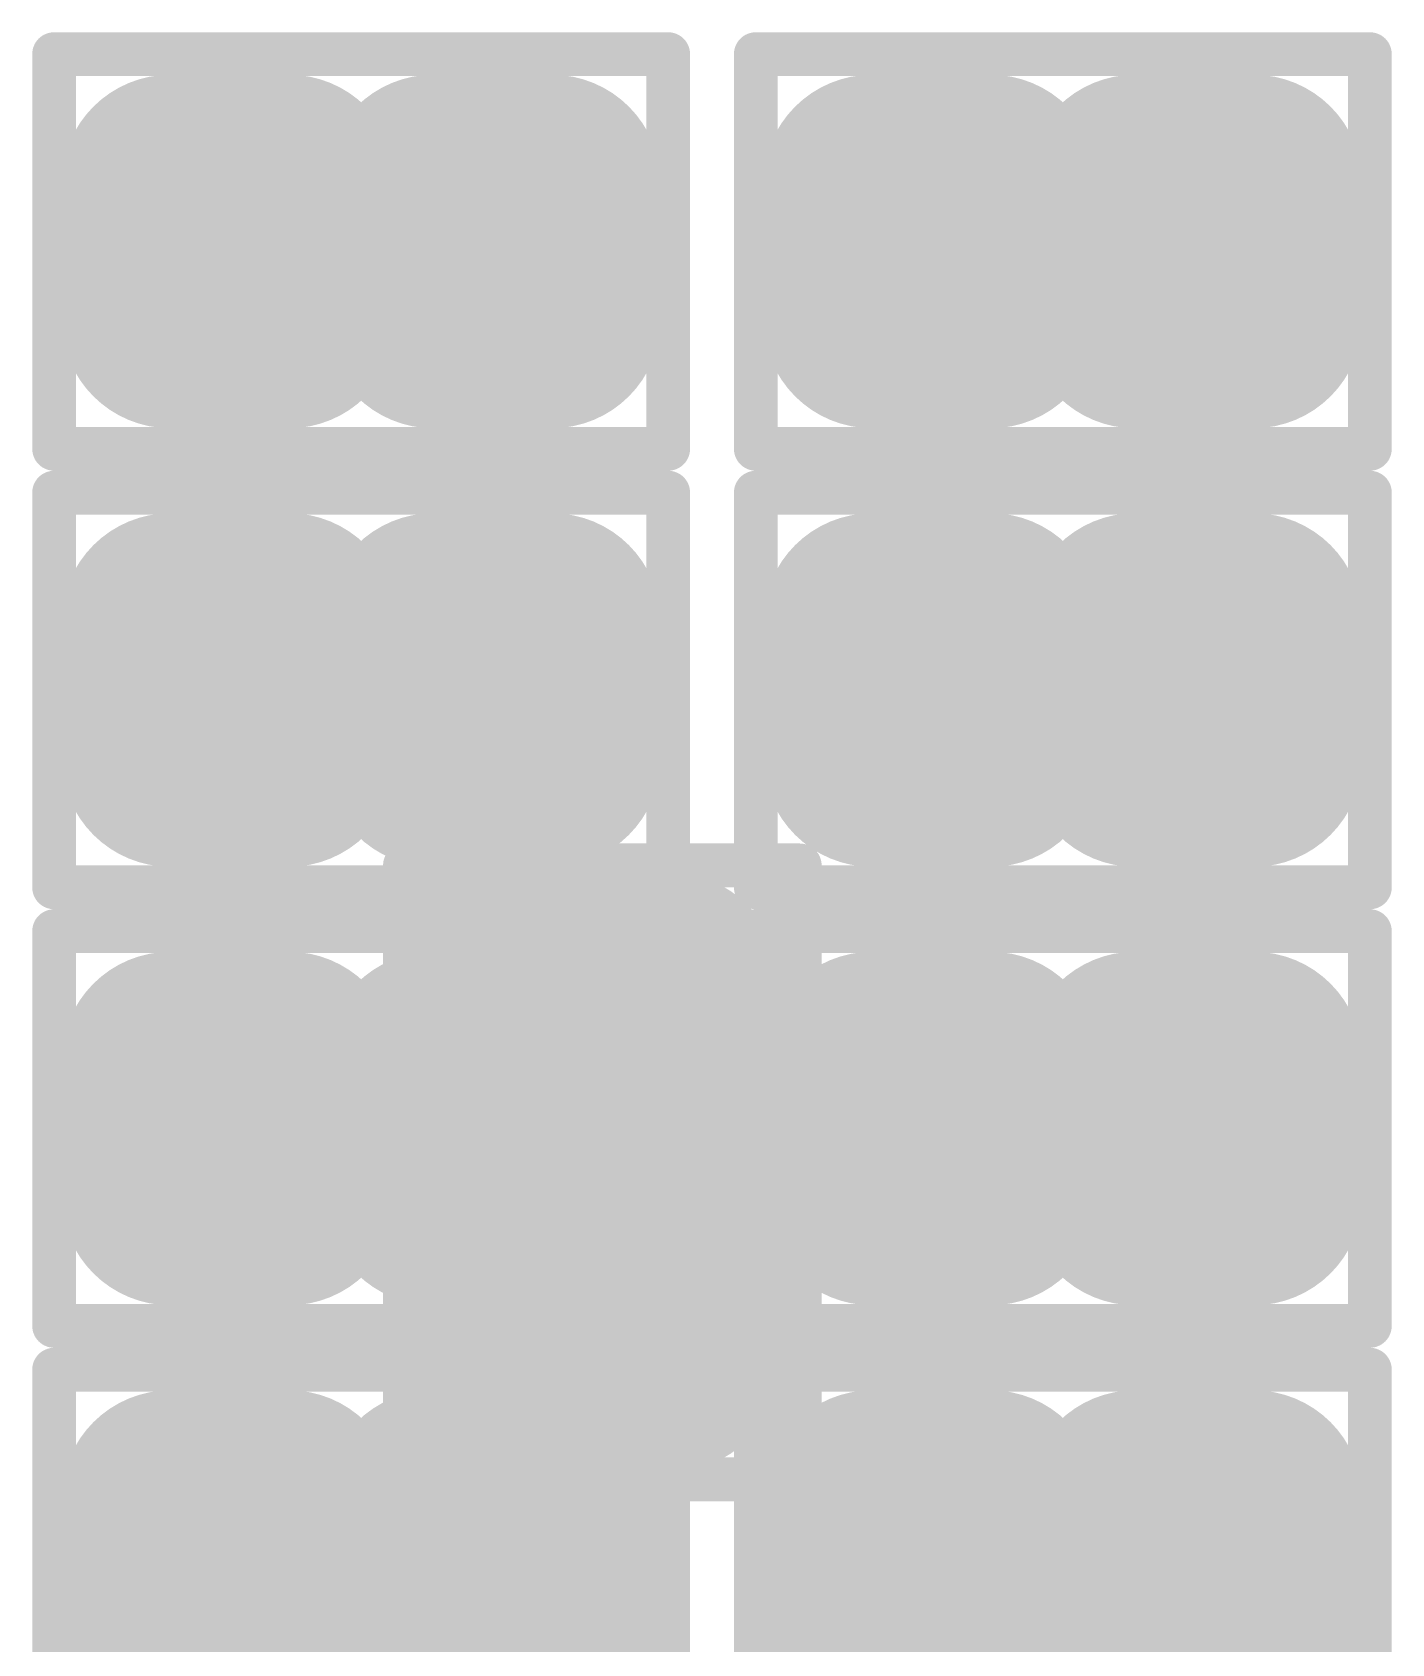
# Model space of a CAD drawing. Header units: millimetres. Extents: x 169 to 355, y 129 to 253.
# Drawn here: x 191.35 to 192.9, y 154.263 to 156.1 of the extents above; entities that cross this region are included whole.
import ezdxf

# ---------------------------------------------------------------- set-up
doc = ezdxf.new("R2010")
doc.units = ezdxf.units.MM
for name, color, linetype in [('BottomLayer', 5, 'Continuous'), ('BottomPaste', 16, 'Continuous'), ('BottomSolder', 6, 'Continuous'), ('Mechanical1', 6, 'Continuous'), ('Mechanical15', 56, 'Continuous'), ('TopLayer', 1, 'Continuous'), ('TopPaste', 8, 'Continuous'), ('TopSolder', 216, 'Continuous')]:
    doc.layers.add(name, color=color, linetype=linetype)

# ---------------------------------------------------------------- blocks, each defined once
blk = doc.blocks.new('R01005_B_533')
at = {"layer": 'BottomLayer', "const_width": 0.0225}
for points in [[(-0.2287, 0.0775, 1), (-0.2063, 0.0775, 1)], [(-0.0937, 0.0775, 1), (-0.0712, 0.0775, 1)], [(0.0712, 0.0775, 1), (0.0937, 0.0775, 1)], [(0.2063, 0.0775, 1), (0.2287, 0.0775, 1)], [(-0.2287, -0.0775, 1), (-0.2063, -0.0775, 1)], [(-0.0937, -0.0775, 1), (-0.0712, -0.0775, 1)], [(0.0712, -0.0775, 1), (0.0937, -0.0775, 1)], [(0.2063, -0.0775, 1), (0.2287, -0.0775, 1)]]:
    blk.add_lwpolyline(points, format="xyb", close=True, dxfattribs=at)
at = {"layer": 'BottomLayer'}
for points in [[(-0.0825, -0.1), (-0.0825, 0.1), (-0.2175, -0.1), (-0.2175, 0.1)], [(0.2175, -0.1), (0.2175, 0.1), (0.0825, -0.1), (0.0825, 0.1)], [(-0.06, -0.0775), (-0.06, 0.0775), (-0.24, -0.0775), (-0.24, 0.0775)], [(0.24, -0.0775), (0.24, 0.0775), (0.06, -0.0775), (0.06, 0.0775)]]:
    blk.add_solid(points, dxfattribs=at)
at = {"layer": 'BottomPaste', "const_width": 0.0225}
for points in [[(-0.2287, 0.0775, 1), (-0.2063, 0.0775, 1)], [(-0.0937, 0.0775, 1), (-0.0712, 0.0775, 1)], [(0.0712, 0.0775, 1), (0.0937, 0.0775, 1)], [(0.2063, 0.0775, 1), (0.2287, 0.0775, 1)], [(-0.2287, -0.0775, 1), (-0.2063, -0.0775, 1)], [(-0.0937, -0.0775, 1), (-0.0712, -0.0775, 1)], [(0.0712, -0.0775, 1), (0.0937, -0.0775, 1)], [(0.2063, -0.0775, 1), (0.2287, -0.0775, 1)]]:
    blk.add_lwpolyline(points, format="xyb", close=True, dxfattribs=at)
at = {"layer": 'BottomPaste'}
for points in [[(-0.0825, -0.1), (-0.0825, 0.1), (-0.2175, -0.1), (-0.2175, 0.1)], [(0.2175, -0.1), (0.2175, 0.1), (0.0825, -0.1), (0.0825, 0.1)], [(-0.06, -0.0775), (-0.06, 0.0775), (-0.24, -0.0775), (-0.24, 0.0775)], [(0.24, -0.0775), (0.24, 0.0775), (0.06, -0.0775), (0.06, 0.0775)]]:
    blk.add_solid(points, dxfattribs=at)
at = {"layer": 'BottomSolder', "const_width": 0.1241}
for points in [[(-0.2795, 0.0775, 1), (-0.1555, 0.0775, 1)], [(-0.1445, 0.0775, 1), (-0.0204, 0.0775, 1)], [(0.0204, 0.0775, 1), (0.1445, 0.0775, 1)], [(0.1555, 0.0775, 1), (0.2795, 0.0775, 1)], [(-0.2795, -0.0775, 1), (-0.1555, -0.0775, 1)], [(-0.1445, -0.0775, 1), (-0.0204, -0.0775, 1)], [(0.0204, -0.0775, 1), (0.1445, -0.0775, 1)], [(0.1555, -0.0775, 1), (0.2795, -0.0775, 1)]]:
    blk.add_lwpolyline(points, format="xyb", close=True, dxfattribs=at)
at = {"layer": 'BottomSolder'}
for points in [[(-0.0825, -0.2016), (-0.0825, 0.2016), (-0.2175, -0.2016), (-0.2175, 0.2016)], [(0.2175, -0.2016), (0.2175, 0.2016), (0.0825, -0.2016), (0.0825, 0.2016)], [(0.0416, -0.0775), (0.0416, 0.0775), (-0.3416, -0.0775), (-0.3416, 0.0775)], [(0.3416, -0.0775), (0.3416, 0.0775), (-0.0416, -0.0775), (-0.0416, 0.0775)]]:
    blk.add_solid(points, dxfattribs=at)
at = {"layer": 'Mechanical1', "const_width": 0.05}
for points in [[(-0.1999, 0.0999), (-0.1999, -0.1001)], [(0.2001, 0.0999), (-0.1999, 0.0999)], [(0.2001, 0.0999), (0.2001, -0.1001)], [(0.2001, -0.1001), (-0.1999, -0.1001)]]:
    blk.add_lwpolyline(points, dxfattribs=at)
at = {"layer": 'Mechanical1', "const_width": 0.025}
for points in [[(-0.2124, 0.0999, 1), (-0.1874, 0.0999, 1)], [(-0.2124, 0.0999, 1), (-0.1874, 0.0999, 1)], [(0.1876, 0.0999, 1), (0.2126, 0.0999, 1)], [(0.1876, 0.0999, 1), (0.2126, 0.0999, 1)], [(-0.2124, -0.1001, 1), (-0.1874, -0.1001, 1)], [(-0.2124, -0.1001, 1), (-0.1874, -0.1001, 1)], [(0.1876, -0.1001, 1), (0.2126, -0.1001, 1)], [(0.1876, -0.1001, 1), (0.2126, -0.1001, 1)]]:
    blk.add_lwpolyline(points, format="xyb", close=True, dxfattribs=at)
at = {"layer": 'Mechanical15', "const_width": 0.05}
for points in [[(-0.35, 0.225), (-0.35, -0.225)], [(0.35, 0.225), (-0.35, 0.225)], [(0.35, 0.225), (0.35, -0.225)], [(0, 0.125), (0, -0.125)], [(0.15, 0), (-0.15, 0)], [(0.35, -0.225), (-0.35, -0.225)]]:
    blk.add_lwpolyline(points, dxfattribs=at)
at = {"layer": 'Mechanical15', "const_width": 0.025}
for points in [[(-0.3625, 0.225, 1), (-0.3375, 0.225, 1)], [(-0.3625, 0.225, 1), (-0.3375, 0.225, 1)], [(0.3375, 0.225, 1), (0.3625, 0.225, 1)], [(0.3375, 0.225, 1), (0.3625, 0.225, 1)], [(-0.0125, 0.125, 1), (0.0125, 0.125, 1)], [(-0.1625, 0, 1), (-0.1375, 0, 1)], [(0.1375, 0, 1), (0.1625, 0, 1)], [(-0.0125, -0.125, 1), (0.0125, -0.125, 1)], [(-0.3625, -0.225, 1), (-0.3375, -0.225, 1)], [(-0.3625, -0.225, 1), (-0.3375, -0.225, 1)], [(0.3375, -0.225, 1), (0.3625, -0.225, 1)], [(0.3375, -0.225, 1), (0.3625, -0.225, 1)]]:
    blk.add_lwpolyline(points, format="xyb", close=True, dxfattribs=at)
blk = doc.blocks.new('R01005_B_544')
at = {"layer": 'BottomLayer', "const_width": 0.0225}
for points in [[(-0.2287, 0.0775, 1), (-0.2063, 0.0775, 1)], [(-0.0937, 0.0775, 1), (-0.0712, 0.0775, 1)], [(0.0712, 0.0775, 1), (0.0937, 0.0775, 1)], [(0.2063, 0.0775, 1), (0.2287, 0.0775, 1)], [(-0.2287, -0.0775, 1), (-0.2063, -0.0775, 1)], [(-0.0937, -0.0775, 1), (-0.0712, -0.0775, 1)], [(0.0712, -0.0775, 1), (0.0937, -0.0775, 1)], [(0.2063, -0.0775, 1), (0.2287, -0.0775, 1)]]:
    blk.add_lwpolyline(points, format="xyb", close=True, dxfattribs=at)
at = {"layer": 'BottomLayer'}
for points in [[(-0.0825, -0.1), (-0.0825, 0.1), (-0.2175, -0.1), (-0.2175, 0.1)], [(0.2175, -0.1), (0.2175, 0.1), (0.0825, -0.1), (0.0825, 0.1)], [(-0.06, -0.0775), (-0.06, 0.0775), (-0.24, -0.0775), (-0.24, 0.0775)], [(0.24, -0.0775), (0.24, 0.0775), (0.06, -0.0775), (0.06, 0.0775)]]:
    blk.add_solid(points, dxfattribs=at)
at = {"layer": 'BottomPaste', "const_width": 0.0225}
for points in [[(-0.2287, 0.0775, 1), (-0.2063, 0.0775, 1)], [(-0.0937, 0.0775, 1), (-0.0712, 0.0775, 1)], [(0.0712, 0.0775, 1), (0.0937, 0.0775, 1)], [(0.2063, 0.0775, 1), (0.2287, 0.0775, 1)], [(-0.2287, -0.0775, 1), (-0.2063, -0.0775, 1)], [(-0.0937, -0.0775, 1), (-0.0712, -0.0775, 1)], [(0.0712, -0.0775, 1), (0.0937, -0.0775, 1)], [(0.2063, -0.0775, 1), (0.2287, -0.0775, 1)]]:
    blk.add_lwpolyline(points, format="xyb", close=True, dxfattribs=at)
at = {"layer": 'BottomPaste'}
for points in [[(-0.0825, -0.1), (-0.0825, 0.1), (-0.2175, -0.1), (-0.2175, 0.1)], [(0.2175, -0.1), (0.2175, 0.1), (0.0825, -0.1), (0.0825, 0.1)], [(-0.06, -0.0775), (-0.06, 0.0775), (-0.24, -0.0775), (-0.24, 0.0775)], [(0.24, -0.0775), (0.24, 0.0775), (0.06, -0.0775), (0.06, 0.0775)]]:
    blk.add_solid(points, dxfattribs=at)
at = {"layer": 'BottomSolder', "const_width": 0.1241}
for points in [[(-0.2795, 0.0775, 1), (-0.1555, 0.0775, 1)], [(-0.1445, 0.0775, 1), (-0.0204, 0.0775, 1)], [(0.0204, 0.0775, 1), (0.1445, 0.0775, 1)], [(0.1555, 0.0775, 1), (0.2795, 0.0775, 1)], [(-0.2795, -0.0775, 1), (-0.1555, -0.0775, 1)], [(-0.1445, -0.0775, 1), (-0.0204, -0.0775, 1)], [(0.0204, -0.0775, 1), (0.1445, -0.0775, 1)], [(0.1555, -0.0775, 1), (0.2795, -0.0775, 1)]]:
    blk.add_lwpolyline(points, format="xyb", close=True, dxfattribs=at)
at = {"layer": 'BottomSolder'}
for points in [[(-0.0825, -0.2016), (-0.0825, 0.2016), (-0.2175, -0.2016), (-0.2175, 0.2016)], [(0.2175, -0.2016), (0.2175, 0.2016), (0.0825, -0.2016), (0.0825, 0.2016)], [(0.0416, -0.0775), (0.0416, 0.0775), (-0.3416, -0.0775), (-0.3416, 0.0775)], [(0.3416, -0.0775), (0.3416, 0.0775), (-0.0416, -0.0775), (-0.0416, 0.0775)]]:
    blk.add_solid(points, dxfattribs=at)
at = {"layer": 'Mechanical1', "const_width": 0.05}
for points in [[(-0.1999, 0.0999), (-0.1999, -0.1001)], [(0.2001, 0.0999), (-0.1999, 0.0999)], [(0.2001, 0.0999), (0.2001, -0.1001)], [(0.2001, -0.1001), (-0.1999, -0.1001)]]:
    blk.add_lwpolyline(points, dxfattribs=at)
at = {"layer": 'Mechanical1', "const_width": 0.025}
for points in [[(-0.2124, 0.0999, 1), (-0.1874, 0.0999, 1)], [(-0.2124, 0.0999, 1), (-0.1874, 0.0999, 1)], [(0.1876, 0.0999, 1), (0.2126, 0.0999, 1)], [(0.1876, 0.0999, 1), (0.2126, 0.0999, 1)], [(-0.2124, -0.1001, 1), (-0.1874, -0.1001, 1)], [(-0.2124, -0.1001, 1), (-0.1874, -0.1001, 1)], [(0.1876, -0.1001, 1), (0.2126, -0.1001, 1)], [(0.1876, -0.1001, 1), (0.2126, -0.1001, 1)]]:
    blk.add_lwpolyline(points, format="xyb", close=True, dxfattribs=at)
at = {"layer": 'Mechanical15', "const_width": 0.05}
for points in [[(-0.35, 0.225), (-0.35, -0.225)], [(0.35, 0.225), (-0.35, 0.225)], [(0.35, 0.225), (0.35, -0.225)], [(0, 0.125), (0, -0.125)], [(0.15, 0), (-0.15, 0)], [(0.35, -0.225), (-0.35, -0.225)]]:
    blk.add_lwpolyline(points, dxfattribs=at)
at = {"layer": 'Mechanical15', "const_width": 0.025}
for points in [[(-0.3625, 0.225, 1), (-0.3375, 0.225, 1)], [(-0.3625, 0.225, 1), (-0.3375, 0.225, 1)], [(0.3375, 0.225, 1), (0.3625, 0.225, 1)], [(0.3375, 0.225, 1), (0.3625, 0.225, 1)], [(-0.0125, 0.125, 1), (0.0125, 0.125, 1)], [(-0.1625, 0, 1), (-0.1375, 0, 1)], [(0.1375, 0, 1), (0.1625, 0, 1)], [(-0.0125, -0.125, 1), (0.0125, -0.125, 1)], [(-0.3625, -0.225, 1), (-0.3375, -0.225, 1)], [(-0.3625, -0.225, 1), (-0.3375, -0.225, 1)], [(0.3375, -0.225, 1), (0.3625, -0.225, 1)], [(0.3375, -0.225, 1), (0.3625, -0.225, 1)]]:
    blk.add_lwpolyline(points, format="xyb", close=True, dxfattribs=at)
blk = doc.blocks.new('R01005_B_545')
at = {"layer": 'BottomLayer', "const_width": 0.0225}
for points in [[(-0.2287, 0.0775, 1), (-0.2063, 0.0775, 1)], [(-0.0937, 0.0775, 1), (-0.0712, 0.0775, 1)], [(0.0712, 0.0775, 1), (0.0937, 0.0775, 1)], [(0.2063, 0.0775, 1), (0.2287, 0.0775, 1)], [(-0.2287, -0.0775, 1), (-0.2063, -0.0775, 1)], [(-0.0937, -0.0775, 1), (-0.0712, -0.0775, 1)], [(0.0712, -0.0775, 1), (0.0937, -0.0775, 1)], [(0.2063, -0.0775, 1), (0.2287, -0.0775, 1)]]:
    blk.add_lwpolyline(points, format="xyb", close=True, dxfattribs=at)
at = {"layer": 'BottomLayer'}
for points in [[(-0.0825, -0.1), (-0.0825, 0.1), (-0.2175, -0.1), (-0.2175, 0.1)], [(0.2175, -0.1), (0.2175, 0.1), (0.0825, -0.1), (0.0825, 0.1)], [(-0.06, -0.0775), (-0.06, 0.0775), (-0.24, -0.0775), (-0.24, 0.0775)], [(0.24, -0.0775), (0.24, 0.0775), (0.06, -0.0775), (0.06, 0.0775)]]:
    blk.add_solid(points, dxfattribs=at)
at = {"layer": 'BottomPaste', "const_width": 0.0225}
for points in [[(-0.2287, 0.0775, 1), (-0.2063, 0.0775, 1)], [(-0.0937, 0.0775, 1), (-0.0712, 0.0775, 1)], [(0.0712, 0.0775, 1), (0.0937, 0.0775, 1)], [(0.2063, 0.0775, 1), (0.2287, 0.0775, 1)], [(-0.2287, -0.0775, 1), (-0.2063, -0.0775, 1)], [(-0.0937, -0.0775, 1), (-0.0712, -0.0775, 1)], [(0.0712, -0.0775, 1), (0.0937, -0.0775, 1)], [(0.2063, -0.0775, 1), (0.2287, -0.0775, 1)]]:
    blk.add_lwpolyline(points, format="xyb", close=True, dxfattribs=at)
at = {"layer": 'BottomPaste'}
for points in [[(-0.0825, -0.1), (-0.0825, 0.1), (-0.2175, -0.1), (-0.2175, 0.1)], [(0.2175, -0.1), (0.2175, 0.1), (0.0825, -0.1), (0.0825, 0.1)], [(-0.06, -0.0775), (-0.06, 0.0775), (-0.24, -0.0775), (-0.24, 0.0775)], [(0.24, -0.0775), (0.24, 0.0775), (0.06, -0.0775), (0.06, 0.0775)]]:
    blk.add_solid(points, dxfattribs=at)
at = {"layer": 'BottomSolder', "const_width": 0.1241}
for points in [[(-0.2795, 0.0775, 1), (-0.1555, 0.0775, 1)], [(-0.1445, 0.0775, 1), (-0.0204, 0.0775, 1)], [(0.0204, 0.0775, 1), (0.1445, 0.0775, 1)], [(0.1555, 0.0775, 1), (0.2795, 0.0775, 1)], [(-0.2795, -0.0775, 1), (-0.1555, -0.0775, 1)], [(-0.1445, -0.0775, 1), (-0.0204, -0.0775, 1)], [(0.0204, -0.0775, 1), (0.1445, -0.0775, 1)], [(0.1555, -0.0775, 1), (0.2795, -0.0775, 1)]]:
    blk.add_lwpolyline(points, format="xyb", close=True, dxfattribs=at)
at = {"layer": 'BottomSolder'}
for points in [[(-0.0825, -0.2016), (-0.0825, 0.2016), (-0.2175, -0.2016), (-0.2175, 0.2016)], [(0.2175, -0.2016), (0.2175, 0.2016), (0.0825, -0.2016), (0.0825, 0.2016)], [(0.0416, -0.0775), (0.0416, 0.0775), (-0.3416, -0.0775), (-0.3416, 0.0775)], [(0.3416, -0.0775), (0.3416, 0.0775), (-0.0416, -0.0775), (-0.0416, 0.0775)]]:
    blk.add_solid(points, dxfattribs=at)
at = {"layer": 'Mechanical1', "const_width": 0.05}
for points in [[(-0.1999, 0.0999), (-0.1999, -0.1001)], [(0.2001, 0.0999), (-0.1999, 0.0999)], [(0.2001, 0.0999), (0.2001, -0.1001)], [(0.2001, -0.1001), (-0.1999, -0.1001)]]:
    blk.add_lwpolyline(points, dxfattribs=at)
at = {"layer": 'Mechanical1', "const_width": 0.025}
for points in [[(-0.2124, 0.0999, 1), (-0.1874, 0.0999, 1)], [(-0.2124, 0.0999, 1), (-0.1874, 0.0999, 1)], [(0.1876, 0.0999, 1), (0.2126, 0.0999, 1)], [(0.1876, 0.0999, 1), (0.2126, 0.0999, 1)], [(-0.2124, -0.1001, 1), (-0.1874, -0.1001, 1)], [(-0.2124, -0.1001, 1), (-0.1874, -0.1001, 1)], [(0.1876, -0.1001, 1), (0.2126, -0.1001, 1)], [(0.1876, -0.1001, 1), (0.2126, -0.1001, 1)]]:
    blk.add_lwpolyline(points, format="xyb", close=True, dxfattribs=at)
at = {"layer": 'Mechanical15', "const_width": 0.05}
for points in [[(-0.35, 0.225), (-0.35, -0.225)], [(0.35, 0.225), (-0.35, 0.225)], [(0.35, 0.225), (0.35, -0.225)], [(0, 0.125), (0, -0.125)], [(0.15, 0), (-0.15, 0)], [(0.35, -0.225), (-0.35, -0.225)]]:
    blk.add_lwpolyline(points, dxfattribs=at)
at = {"layer": 'Mechanical15', "const_width": 0.025}
for points in [[(-0.3625, 0.225, 1), (-0.3375, 0.225, 1)], [(-0.3625, 0.225, 1), (-0.3375, 0.225, 1)], [(0.3375, 0.225, 1), (0.3625, 0.225, 1)], [(0.3375, 0.225, 1), (0.3625, 0.225, 1)], [(-0.0125, 0.125, 1), (0.0125, 0.125, 1)], [(-0.1625, 0, 1), (-0.1375, 0, 1)], [(0.1375, 0, 1), (0.1625, 0, 1)], [(-0.0125, -0.125, 1), (0.0125, -0.125, 1)], [(-0.3625, -0.225, 1), (-0.3375, -0.225, 1)], [(-0.3625, -0.225, 1), (-0.3375, -0.225, 1)], [(0.3375, -0.225, 1), (0.3625, -0.225, 1)], [(0.3375, -0.225, 1), (0.3625, -0.225, 1)]]:
    blk.add_lwpolyline(points, format="xyb", close=True, dxfattribs=at)
blk = doc.blocks.new('R01005_B_546')
at = {"layer": 'BottomLayer', "const_width": 0.0225}
for points in [[(-0.2287, 0.0775, 1), (-0.2063, 0.0775, 1)], [(-0.0937, 0.0775, 1), (-0.0712, 0.0775, 1)], [(0.0712, 0.0775, 1), (0.0937, 0.0775, 1)], [(0.2063, 0.0775, 1), (0.2287, 0.0775, 1)], [(-0.2287, -0.0775, 1), (-0.2063, -0.0775, 1)], [(-0.0937, -0.0775, 1), (-0.0712, -0.0775, 1)], [(0.0712, -0.0775, 1), (0.0937, -0.0775, 1)], [(0.2063, -0.0775, 1), (0.2287, -0.0775, 1)]]:
    blk.add_lwpolyline(points, format="xyb", close=True, dxfattribs=at)
at = {"layer": 'BottomLayer'}
for points in [[(-0.0825, -0.1), (-0.0825, 0.1), (-0.2175, -0.1), (-0.2175, 0.1)], [(0.2175, -0.1), (0.2175, 0.1), (0.0825, -0.1), (0.0825, 0.1)], [(-0.06, -0.0775), (-0.06, 0.0775), (-0.24, -0.0775), (-0.24, 0.0775)], [(0.24, -0.0775), (0.24, 0.0775), (0.06, -0.0775), (0.06, 0.0775)]]:
    blk.add_solid(points, dxfattribs=at)
at = {"layer": 'BottomPaste', "const_width": 0.0225}
for points in [[(-0.2287, 0.0775, 1), (-0.2063, 0.0775, 1)], [(-0.0937, 0.0775, 1), (-0.0712, 0.0775, 1)], [(0.0712, 0.0775, 1), (0.0937, 0.0775, 1)], [(0.2063, 0.0775, 1), (0.2287, 0.0775, 1)], [(-0.2287, -0.0775, 1), (-0.2063, -0.0775, 1)], [(-0.0937, -0.0775, 1), (-0.0712, -0.0775, 1)], [(0.0712, -0.0775, 1), (0.0937, -0.0775, 1)], [(0.2063, -0.0775, 1), (0.2287, -0.0775, 1)]]:
    blk.add_lwpolyline(points, format="xyb", close=True, dxfattribs=at)
at = {"layer": 'BottomPaste'}
for points in [[(-0.0825, -0.1), (-0.0825, 0.1), (-0.2175, -0.1), (-0.2175, 0.1)], [(0.2175, -0.1), (0.2175, 0.1), (0.0825, -0.1), (0.0825, 0.1)], [(-0.06, -0.0775), (-0.06, 0.0775), (-0.24, -0.0775), (-0.24, 0.0775)], [(0.24, -0.0775), (0.24, 0.0775), (0.06, -0.0775), (0.06, 0.0775)]]:
    blk.add_solid(points, dxfattribs=at)
at = {"layer": 'BottomSolder', "const_width": 0.1241}
for points in [[(-0.2795, 0.0775, 1), (-0.1555, 0.0775, 1)], [(-0.1445, 0.0775, 1), (-0.0204, 0.0775, 1)], [(0.0204, 0.0775, 1), (0.1445, 0.0775, 1)], [(0.1555, 0.0775, 1), (0.2795, 0.0775, 1)], [(-0.2795, -0.0775, 1), (-0.1555, -0.0775, 1)], [(-0.1445, -0.0775, 1), (-0.0204, -0.0775, 1)], [(0.0204, -0.0775, 1), (0.1445, -0.0775, 1)], [(0.1555, -0.0775, 1), (0.2795, -0.0775, 1)]]:
    blk.add_lwpolyline(points, format="xyb", close=True, dxfattribs=at)
at = {"layer": 'BottomSolder'}
for points in [[(-0.0825, -0.2016), (-0.0825, 0.2016), (-0.2175, -0.2016), (-0.2175, 0.2016)], [(0.2175, -0.2016), (0.2175, 0.2016), (0.0825, -0.2016), (0.0825, 0.2016)], [(0.0416, -0.0775), (0.0416, 0.0775), (-0.3416, -0.0775), (-0.3416, 0.0775)], [(0.3416, -0.0775), (0.3416, 0.0775), (-0.0416, -0.0775), (-0.0416, 0.0775)]]:
    blk.add_solid(points, dxfattribs=at)
at = {"layer": 'Mechanical1', "const_width": 0.05}
for points in [[(-0.1999, 0.0999), (-0.1999, -0.1001)], [(0.2001, 0.0999), (-0.1999, 0.0999)], [(0.2001, 0.0999), (0.2001, -0.1001)], [(0.2001, -0.1001), (-0.1999, -0.1001)]]:
    blk.add_lwpolyline(points, dxfattribs=at)
at = {"layer": 'Mechanical1', "const_width": 0.025}
for points in [[(-0.2124, 0.0999, 1), (-0.1874, 0.0999, 1)], [(-0.2124, 0.0999, 1), (-0.1874, 0.0999, 1)], [(0.1876, 0.0999, 1), (0.2126, 0.0999, 1)], [(0.1876, 0.0999, 1), (0.2126, 0.0999, 1)], [(-0.2124, -0.1001, 1), (-0.1874, -0.1001, 1)], [(-0.2124, -0.1001, 1), (-0.1874, -0.1001, 1)], [(0.1876, -0.1001, 1), (0.2126, -0.1001, 1)], [(0.1876, -0.1001, 1), (0.2126, -0.1001, 1)]]:
    blk.add_lwpolyline(points, format="xyb", close=True, dxfattribs=at)
at = {"layer": 'Mechanical15', "const_width": 0.05}
for points in [[(-0.35, 0.225), (-0.35, -0.225)], [(0.35, 0.225), (-0.35, 0.225)], [(0.35, 0.225), (0.35, -0.225)], [(0, 0.125), (0, -0.125)], [(0.15, 0), (-0.15, 0)], [(0.35, -0.225), (-0.35, -0.225)]]:
    blk.add_lwpolyline(points, dxfattribs=at)
at = {"layer": 'Mechanical15', "const_width": 0.025}
for points in [[(-0.3625, 0.225, 1), (-0.3375, 0.225, 1)], [(-0.3625, 0.225, 1), (-0.3375, 0.225, 1)], [(0.3375, 0.225, 1), (0.3625, 0.225, 1)], [(0.3375, 0.225, 1), (0.3625, 0.225, 1)], [(-0.0125, 0.125, 1), (0.0125, 0.125, 1)], [(-0.1625, 0, 1), (-0.1375, 0, 1)], [(0.1375, 0, 1), (0.1625, 0, 1)], [(-0.0125, -0.125, 1), (0.0125, -0.125, 1)], [(-0.3625, -0.225, 1), (-0.3375, -0.225, 1)], [(-0.3625, -0.225, 1), (-0.3375, -0.225, 1)], [(0.3375, -0.225, 1), (0.3625, -0.225, 1)], [(0.3375, -0.225, 1), (0.3625, -0.225, 1)]]:
    blk.add_lwpolyline(points, format="xyb", close=True, dxfattribs=at)
blk = doc.blocks.new('R01005_B_568')
at = {"layer": 'BottomLayer', "const_width": 0.0225}
for points in [[(-0.2287, 0.0775, 1), (-0.2063, 0.0775, 1)], [(-0.0937, 0.0775, 1), (-0.0712, 0.0775, 1)], [(0.0712, 0.0775, 1), (0.0937, 0.0775, 1)], [(0.2063, 0.0775, 1), (0.2287, 0.0775, 1)], [(-0.2287, -0.0775, 1), (-0.2063, -0.0775, 1)], [(-0.0937, -0.0775, 1), (-0.0712, -0.0775, 1)], [(0.0712, -0.0775, 1), (0.0937, -0.0775, 1)], [(0.2063, -0.0775, 1), (0.2287, -0.0775, 1)]]:
    blk.add_lwpolyline(points, format="xyb", close=True, dxfattribs=at)
at = {"layer": 'BottomLayer'}
for points in [[(-0.0825, -0.1), (-0.0825, 0.1), (-0.2175, -0.1), (-0.2175, 0.1)], [(0.2175, -0.1), (0.2175, 0.1), (0.0825, -0.1), (0.0825, 0.1)], [(-0.06, -0.0775), (-0.06, 0.0775), (-0.24, -0.0775), (-0.24, 0.0775)], [(0.24, -0.0775), (0.24, 0.0775), (0.06, -0.0775), (0.06, 0.0775)]]:
    blk.add_solid(points, dxfattribs=at)
at = {"layer": 'BottomPaste', "const_width": 0.0225}
for points in [[(-0.2287, 0.0775, 1), (-0.2063, 0.0775, 1)], [(-0.0937, 0.0775, 1), (-0.0712, 0.0775, 1)], [(0.0712, 0.0775, 1), (0.0937, 0.0775, 1)], [(0.2063, 0.0775, 1), (0.2287, 0.0775, 1)], [(-0.2287, -0.0775, 1), (-0.2063, -0.0775, 1)], [(-0.0937, -0.0775, 1), (-0.0712, -0.0775, 1)], [(0.0712, -0.0775, 1), (0.0937, -0.0775, 1)], [(0.2063, -0.0775, 1), (0.2287, -0.0775, 1)]]:
    blk.add_lwpolyline(points, format="xyb", close=True, dxfattribs=at)
at = {"layer": 'BottomPaste'}
for points in [[(-0.0825, -0.1), (-0.0825, 0.1), (-0.2175, -0.1), (-0.2175, 0.1)], [(0.2175, -0.1), (0.2175, 0.1), (0.0825, -0.1), (0.0825, 0.1)], [(-0.06, -0.0775), (-0.06, 0.0775), (-0.24, -0.0775), (-0.24, 0.0775)], [(0.24, -0.0775), (0.24, 0.0775), (0.06, -0.0775), (0.06, 0.0775)]]:
    blk.add_solid(points, dxfattribs=at)
at = {"layer": 'BottomSolder', "const_width": 0.1241}
for points in [[(-0.2795, 0.0775, 1), (-0.1555, 0.0775, 1)], [(-0.1445, 0.0775, 1), (-0.0204, 0.0775, 1)], [(0.0204, 0.0775, 1), (0.1445, 0.0775, 1)], [(0.1555, 0.0775, 1), (0.2795, 0.0775, 1)], [(-0.2795, -0.0775, 1), (-0.1555, -0.0775, 1)], [(-0.1445, -0.0775, 1), (-0.0204, -0.0775, 1)], [(0.0204, -0.0775, 1), (0.1445, -0.0775, 1)], [(0.1555, -0.0775, 1), (0.2795, -0.0775, 1)]]:
    blk.add_lwpolyline(points, format="xyb", close=True, dxfattribs=at)
at = {"layer": 'BottomSolder'}
for points in [[(-0.0825, -0.2016), (-0.0825, 0.2016), (-0.2175, -0.2016), (-0.2175, 0.2016)], [(0.2175, -0.2016), (0.2175, 0.2016), (0.0825, -0.2016), (0.0825, 0.2016)], [(0.0416, -0.0775), (0.0416, 0.0775), (-0.3416, -0.0775), (-0.3416, 0.0775)], [(0.3416, -0.0775), (0.3416, 0.0775), (-0.0416, -0.0775), (-0.0416, 0.0775)]]:
    blk.add_solid(points, dxfattribs=at)
at = {"layer": 'Mechanical1', "const_width": 0.05}
for points in [[(-0.1999, 0.0999), (-0.1999, -0.1001)], [(0.2001, 0.0999), (-0.1999, 0.0999)], [(0.2001, 0.0999), (0.2001, -0.1001)], [(0.2001, -0.1001), (-0.1999, -0.1001)]]:
    blk.add_lwpolyline(points, dxfattribs=at)
at = {"layer": 'Mechanical1', "const_width": 0.025}
for points in [[(-0.2124, 0.0999, 1), (-0.1874, 0.0999, 1)], [(-0.2124, 0.0999, 1), (-0.1874, 0.0999, 1)], [(0.1876, 0.0999, 1), (0.2126, 0.0999, 1)], [(0.1876, 0.0999, 1), (0.2126, 0.0999, 1)], [(-0.2124, -0.1001, 1), (-0.1874, -0.1001, 1)], [(-0.2124, -0.1001, 1), (-0.1874, -0.1001, 1)], [(0.1876, -0.1001, 1), (0.2126, -0.1001, 1)], [(0.1876, -0.1001, 1), (0.2126, -0.1001, 1)]]:
    blk.add_lwpolyline(points, format="xyb", close=True, dxfattribs=at)
at = {"layer": 'Mechanical15', "const_width": 0.05}
for points in [[(-0.35, 0.225), (-0.35, -0.225)], [(0.35, 0.225), (-0.35, 0.225)], [(0.35, 0.225), (0.35, -0.225)], [(0, 0.125), (0, -0.125)], [(0.15, 0), (-0.15, 0)], [(0.35, -0.225), (-0.35, -0.225)]]:
    blk.add_lwpolyline(points, dxfattribs=at)
at = {"layer": 'Mechanical15', "const_width": 0.025}
for points in [[(-0.3625, 0.225, 1), (-0.3375, 0.225, 1)], [(-0.3625, 0.225, 1), (-0.3375, 0.225, 1)], [(0.3375, 0.225, 1), (0.3625, 0.225, 1)], [(0.3375, 0.225, 1), (0.3625, 0.225, 1)], [(-0.0125, 0.125, 1), (0.0125, 0.125, 1)], [(-0.1625, 0, 1), (-0.1375, 0, 1)], [(0.1375, 0, 1), (0.1625, 0, 1)], [(-0.0125, -0.125, 1), (0.0125, -0.125, 1)], [(-0.3625, -0.225, 1), (-0.3375, -0.225, 1)], [(-0.3625, -0.225, 1), (-0.3375, -0.225, 1)], [(0.3375, -0.225, 1), (0.3625, -0.225, 1)], [(0.3375, -0.225, 1), (0.3625, -0.225, 1)]]:
    blk.add_lwpolyline(points, format="xyb", close=True, dxfattribs=at)
blk = doc.blocks.new('R01005_B_575')
at = {"layer": 'BottomLayer', "const_width": 0.0225}
for points in [[(-0.2287, 0.0775, 1), (-0.2063, 0.0775, 1)], [(-0.0937, 0.0775, 1), (-0.0712, 0.0775, 1)], [(0.0712, 0.0775, 1), (0.0937, 0.0775, 1)], [(0.2063, 0.0775, 1), (0.2287, 0.0775, 1)], [(-0.2287, -0.0775, 1), (-0.2063, -0.0775, 1)], [(-0.0937, -0.0775, 1), (-0.0712, -0.0775, 1)], [(0.0712, -0.0775, 1), (0.0937, -0.0775, 1)], [(0.2063, -0.0775, 1), (0.2287, -0.0775, 1)]]:
    blk.add_lwpolyline(points, format="xyb", close=True, dxfattribs=at)
at = {"layer": 'BottomLayer'}
for points in [[(-0.0825, -0.1), (-0.0825, 0.1), (-0.2175, -0.1), (-0.2175, 0.1)], [(0.2175, -0.1), (0.2175, 0.1), (0.0825, -0.1), (0.0825, 0.1)], [(-0.06, -0.0775), (-0.06, 0.0775), (-0.24, -0.0775), (-0.24, 0.0775)], [(0.24, -0.0775), (0.24, 0.0775), (0.06, -0.0775), (0.06, 0.0775)]]:
    blk.add_solid(points, dxfattribs=at)
at = {"layer": 'BottomPaste', "const_width": 0.0225}
for points in [[(-0.2287, 0.0775, 1), (-0.2063, 0.0775, 1)], [(-0.0937, 0.0775, 1), (-0.0712, 0.0775, 1)], [(0.0712, 0.0775, 1), (0.0937, 0.0775, 1)], [(0.2063, 0.0775, 1), (0.2287, 0.0775, 1)], [(-0.2287, -0.0775, 1), (-0.2063, -0.0775, 1)], [(-0.0937, -0.0775, 1), (-0.0712, -0.0775, 1)], [(0.0712, -0.0775, 1), (0.0937, -0.0775, 1)], [(0.2063, -0.0775, 1), (0.2287, -0.0775, 1)]]:
    blk.add_lwpolyline(points, format="xyb", close=True, dxfattribs=at)
at = {"layer": 'BottomPaste'}
for points in [[(-0.0825, -0.1), (-0.0825, 0.1), (-0.2175, -0.1), (-0.2175, 0.1)], [(0.2175, -0.1), (0.2175, 0.1), (0.0825, -0.1), (0.0825, 0.1)], [(-0.06, -0.0775), (-0.06, 0.0775), (-0.24, -0.0775), (-0.24, 0.0775)], [(0.24, -0.0775), (0.24, 0.0775), (0.06, -0.0775), (0.06, 0.0775)]]:
    blk.add_solid(points, dxfattribs=at)
at = {"layer": 'BottomSolder', "const_width": 0.1241}
for points in [[(-0.2795, 0.0775, 1), (-0.1555, 0.0775, 1)], [(-0.1445, 0.0775, 1), (-0.0204, 0.0775, 1)], [(0.0204, 0.0775, 1), (0.1445, 0.0775, 1)], [(0.1555, 0.0775, 1), (0.2795, 0.0775, 1)], [(-0.2795, -0.0775, 1), (-0.1555, -0.0775, 1)], [(-0.1445, -0.0775, 1), (-0.0204, -0.0775, 1)], [(0.0204, -0.0775, 1), (0.1445, -0.0775, 1)], [(0.1555, -0.0775, 1), (0.2795, -0.0775, 1)]]:
    blk.add_lwpolyline(points, format="xyb", close=True, dxfattribs=at)
at = {"layer": 'BottomSolder'}
for points in [[(-0.0825, -0.2016), (-0.0825, 0.2016), (-0.2175, -0.2016), (-0.2175, 0.2016)], [(0.2175, -0.2016), (0.2175, 0.2016), (0.0825, -0.2016), (0.0825, 0.2016)], [(0.0416, -0.0775), (0.0416, 0.0775), (-0.3416, -0.0775), (-0.3416, 0.0775)], [(0.3416, -0.0775), (0.3416, 0.0775), (-0.0416, -0.0775), (-0.0416, 0.0775)]]:
    blk.add_solid(points, dxfattribs=at)
at = {"layer": 'Mechanical1', "const_width": 0.05}
for points in [[(-0.1999, 0.0999), (-0.1999, -0.1001)], [(0.2001, 0.0999), (-0.1999, 0.0999)], [(0.2001, 0.0999), (0.2001, -0.1001)], [(0.2001, -0.1001), (-0.1999, -0.1001)]]:
    blk.add_lwpolyline(points, dxfattribs=at)
at = {"layer": 'Mechanical1', "const_width": 0.025}
for points in [[(-0.2124, 0.0999, 1), (-0.1874, 0.0999, 1)], [(-0.2124, 0.0999, 1), (-0.1874, 0.0999, 1)], [(0.1876, 0.0999, 1), (0.2126, 0.0999, 1)], [(0.1876, 0.0999, 1), (0.2126, 0.0999, 1)], [(-0.2124, -0.1001, 1), (-0.1874, -0.1001, 1)], [(-0.2124, -0.1001, 1), (-0.1874, -0.1001, 1)], [(0.1876, -0.1001, 1), (0.2126, -0.1001, 1)], [(0.1876, -0.1001, 1), (0.2126, -0.1001, 1)]]:
    blk.add_lwpolyline(points, format="xyb", close=True, dxfattribs=at)
at = {"layer": 'Mechanical15', "const_width": 0.05}
for points in [[(-0.35, 0.225), (-0.35, -0.225)], [(0.35, 0.225), (-0.35, 0.225)], [(0.35, 0.225), (0.35, -0.225)], [(0, 0.125), (0, -0.125)], [(0.15, 0), (-0.15, 0)], [(0.35, -0.225), (-0.35, -0.225)]]:
    blk.add_lwpolyline(points, dxfattribs=at)
at = {"layer": 'Mechanical15', "const_width": 0.025}
for points in [[(-0.3625, 0.225, 1), (-0.3375, 0.225, 1)], [(-0.3625, 0.225, 1), (-0.3375, 0.225, 1)], [(0.3375, 0.225, 1), (0.3625, 0.225, 1)], [(0.3375, 0.225, 1), (0.3625, 0.225, 1)], [(-0.0125, 0.125, 1), (0.0125, 0.125, 1)], [(-0.1625, 0, 1), (-0.1375, 0, 1)], [(0.1375, 0, 1), (0.1625, 0, 1)], [(-0.0125, -0.125, 1), (0.0125, -0.125, 1)], [(-0.3625, -0.225, 1), (-0.3375, -0.225, 1)], [(-0.3625, -0.225, 1), (-0.3375, -0.225, 1)], [(0.3375, -0.225, 1), (0.3625, -0.225, 1)], [(0.3375, -0.225, 1), (0.3625, -0.225, 1)]]:
    blk.add_lwpolyline(points, format="xyb", close=True, dxfattribs=at)
blk = doc.blocks.new('R01005_B_597')
at = {"layer": 'BottomLayer', "const_width": 0.0225}
for points in [[(-0.2287, 0.0775, 1), (-0.2063, 0.0775, 1)], [(-0.0937, 0.0775, 1), (-0.0712, 0.0775, 1)], [(0.0712, 0.0775, 1), (0.0937, 0.0775, 1)], [(0.2063, 0.0775, 1), (0.2287, 0.0775, 1)], [(-0.2287, -0.0775, 1), (-0.2063, -0.0775, 1)], [(-0.0937, -0.0775, 1), (-0.0712, -0.0775, 1)], [(0.0712, -0.0775, 1), (0.0937, -0.0775, 1)], [(0.2063, -0.0775, 1), (0.2287, -0.0775, 1)]]:
    blk.add_lwpolyline(points, format="xyb", close=True, dxfattribs=at)
at = {"layer": 'BottomLayer'}
for points in [[(-0.0825, -0.1), (-0.0825, 0.1), (-0.2175, -0.1), (-0.2175, 0.1)], [(0.2175, -0.1), (0.2175, 0.1), (0.0825, -0.1), (0.0825, 0.1)], [(-0.06, -0.0775), (-0.06, 0.0775), (-0.24, -0.0775), (-0.24, 0.0775)], [(0.24, -0.0775), (0.24, 0.0775), (0.06, -0.0775), (0.06, 0.0775)]]:
    blk.add_solid(points, dxfattribs=at)
at = {"layer": 'BottomPaste', "const_width": 0.0225}
for points in [[(-0.2287, 0.0775, 1), (-0.2063, 0.0775, 1)], [(-0.0937, 0.0775, 1), (-0.0712, 0.0775, 1)], [(0.0712, 0.0775, 1), (0.0937, 0.0775, 1)], [(0.2063, 0.0775, 1), (0.2287, 0.0775, 1)], [(-0.2287, -0.0775, 1), (-0.2063, -0.0775, 1)], [(-0.0937, -0.0775, 1), (-0.0712, -0.0775, 1)], [(0.0712, -0.0775, 1), (0.0937, -0.0775, 1)], [(0.2063, -0.0775, 1), (0.2287, -0.0775, 1)]]:
    blk.add_lwpolyline(points, format="xyb", close=True, dxfattribs=at)
at = {"layer": 'BottomPaste'}
for points in [[(-0.0825, -0.1), (-0.0825, 0.1), (-0.2175, -0.1), (-0.2175, 0.1)], [(0.2175, -0.1), (0.2175, 0.1), (0.0825, -0.1), (0.0825, 0.1)], [(-0.06, -0.0775), (-0.06, 0.0775), (-0.24, -0.0775), (-0.24, 0.0775)], [(0.24, -0.0775), (0.24, 0.0775), (0.06, -0.0775), (0.06, 0.0775)]]:
    blk.add_solid(points, dxfattribs=at)
at = {"layer": 'BottomSolder', "const_width": 0.1241}
for points in [[(-0.2795, 0.0775, 1), (-0.1555, 0.0775, 1)], [(-0.1445, 0.0775, 1), (-0.0204, 0.0775, 1)], [(0.0204, 0.0775, 1), (0.1445, 0.0775, 1)], [(0.1555, 0.0775, 1), (0.2795, 0.0775, 1)], [(-0.2795, -0.0775, 1), (-0.1555, -0.0775, 1)], [(-0.1445, -0.0775, 1), (-0.0204, -0.0775, 1)], [(0.0204, -0.0775, 1), (0.1445, -0.0775, 1)], [(0.1555, -0.0775, 1), (0.2795, -0.0775, 1)]]:
    blk.add_lwpolyline(points, format="xyb", close=True, dxfattribs=at)
at = {"layer": 'BottomSolder'}
for points in [[(-0.0825, -0.2016), (-0.0825, 0.2016), (-0.2175, -0.2016), (-0.2175, 0.2016)], [(0.2175, -0.2016), (0.2175, 0.2016), (0.0825, -0.2016), (0.0825, 0.2016)], [(0.0416, -0.0775), (0.0416, 0.0775), (-0.3416, -0.0775), (-0.3416, 0.0775)], [(0.3416, -0.0775), (0.3416, 0.0775), (-0.0416, -0.0775), (-0.0416, 0.0775)]]:
    blk.add_solid(points, dxfattribs=at)
at = {"layer": 'Mechanical1', "const_width": 0.05}
for points in [[(-0.1999, 0.0999), (-0.1999, -0.1001)], [(0.2001, 0.0999), (-0.1999, 0.0999)], [(0.2001, 0.0999), (0.2001, -0.1001)], [(0.2001, -0.1001), (-0.1999, -0.1001)]]:
    blk.add_lwpolyline(points, dxfattribs=at)
at = {"layer": 'Mechanical1', "const_width": 0.025}
for points in [[(-0.2124, 0.0999, 1), (-0.1874, 0.0999, 1)], [(-0.2124, 0.0999, 1), (-0.1874, 0.0999, 1)], [(0.1876, 0.0999, 1), (0.2126, 0.0999, 1)], [(0.1876, 0.0999, 1), (0.2126, 0.0999, 1)], [(-0.2124, -0.1001, 1), (-0.1874, -0.1001, 1)], [(-0.2124, -0.1001, 1), (-0.1874, -0.1001, 1)], [(0.1876, -0.1001, 1), (0.2126, -0.1001, 1)], [(0.1876, -0.1001, 1), (0.2126, -0.1001, 1)]]:
    blk.add_lwpolyline(points, format="xyb", close=True, dxfattribs=at)
at = {"layer": 'Mechanical15', "const_width": 0.05}
for points in [[(-0.35, 0.225), (-0.35, -0.225)], [(0.35, 0.225), (-0.35, 0.225)], [(0.35, 0.225), (0.35, -0.225)], [(0, 0.125), (0, -0.125)], [(0.15, 0), (-0.15, 0)], [(0.35, -0.225), (-0.35, -0.225)]]:
    blk.add_lwpolyline(points, dxfattribs=at)
at = {"layer": 'Mechanical15', "const_width": 0.025}
for points in [[(-0.3625, 0.225, 1), (-0.3375, 0.225, 1)], [(-0.3625, 0.225, 1), (-0.3375, 0.225, 1)], [(0.3375, 0.225, 1), (0.3625, 0.225, 1)], [(0.3375, 0.225, 1), (0.3625, 0.225, 1)], [(-0.0125, 0.125, 1), (0.0125, 0.125, 1)], [(-0.1625, 0, 1), (-0.1375, 0, 1)], [(0.1375, 0, 1), (0.1625, 0, 1)], [(-0.0125, -0.125, 1), (0.0125, -0.125, 1)], [(-0.3625, -0.225, 1), (-0.3375, -0.225, 1)], [(-0.3625, -0.225, 1), (-0.3375, -0.225, 1)], [(0.3375, -0.225, 1), (0.3625, -0.225, 1)], [(0.3375, -0.225, 1), (0.3625, -0.225, 1)]]:
    blk.add_lwpolyline(points, format="xyb", close=True, dxfattribs=at)
blk = doc.blocks.new('R01005_B_613')
at = {"layer": 'BottomLayer', "const_width": 0.0225}
for points in [[(-0.2287, 0.0775, 1), (-0.2063, 0.0775, 1)], [(-0.0937, 0.0775, 1), (-0.0712, 0.0775, 1)], [(0.0712, 0.0775, 1), (0.0937, 0.0775, 1)], [(0.2063, 0.0775, 1), (0.2287, 0.0775, 1)], [(-0.2287, -0.0775, 1), (-0.2063, -0.0775, 1)], [(-0.0937, -0.0775, 1), (-0.0712, -0.0775, 1)], [(0.0712, -0.0775, 1), (0.0937, -0.0775, 1)], [(0.2063, -0.0775, 1), (0.2287, -0.0775, 1)]]:
    blk.add_lwpolyline(points, format="xyb", close=True, dxfattribs=at)
at = {"layer": 'BottomLayer'}
for points in [[(-0.0825, -0.1), (-0.0825, 0.1), (-0.2175, -0.1), (-0.2175, 0.1)], [(0.2175, -0.1), (0.2175, 0.1), (0.0825, -0.1), (0.0825, 0.1)], [(-0.06, -0.0775), (-0.06, 0.0775), (-0.24, -0.0775), (-0.24, 0.0775)], [(0.24, -0.0775), (0.24, 0.0775), (0.06, -0.0775), (0.06, 0.0775)]]:
    blk.add_solid(points, dxfattribs=at)
at = {"layer": 'BottomPaste', "const_width": 0.0225}
for points in [[(-0.2287, 0.0775, 1), (-0.2063, 0.0775, 1)], [(-0.0937, 0.0775, 1), (-0.0712, 0.0775, 1)], [(0.0712, 0.0775, 1), (0.0937, 0.0775, 1)], [(0.2063, 0.0775, 1), (0.2287, 0.0775, 1)], [(-0.2287, -0.0775, 1), (-0.2063, -0.0775, 1)], [(-0.0937, -0.0775, 1), (-0.0712, -0.0775, 1)], [(0.0712, -0.0775, 1), (0.0937, -0.0775, 1)], [(0.2063, -0.0775, 1), (0.2287, -0.0775, 1)]]:
    blk.add_lwpolyline(points, format="xyb", close=True, dxfattribs=at)
at = {"layer": 'BottomPaste'}
for points in [[(-0.0825, -0.1), (-0.0825, 0.1), (-0.2175, -0.1), (-0.2175, 0.1)], [(0.2175, -0.1), (0.2175, 0.1), (0.0825, -0.1), (0.0825, 0.1)], [(-0.06, -0.0775), (-0.06, 0.0775), (-0.24, -0.0775), (-0.24, 0.0775)], [(0.24, -0.0775), (0.24, 0.0775), (0.06, -0.0775), (0.06, 0.0775)]]:
    blk.add_solid(points, dxfattribs=at)
at = {"layer": 'BottomSolder', "const_width": 0.1241}
for points in [[(-0.2795, 0.0775, 1), (-0.1555, 0.0775, 1)], [(-0.1445, 0.0775, 1), (-0.0204, 0.0775, 1)], [(0.0204, 0.0775, 1), (0.1445, 0.0775, 1)], [(0.1555, 0.0775, 1), (0.2795, 0.0775, 1)], [(-0.2795, -0.0775, 1), (-0.1555, -0.0775, 1)], [(-0.1445, -0.0775, 1), (-0.0204, -0.0775, 1)], [(0.0204, -0.0775, 1), (0.1445, -0.0775, 1)], [(0.1555, -0.0775, 1), (0.2795, -0.0775, 1)]]:
    blk.add_lwpolyline(points, format="xyb", close=True, dxfattribs=at)
at = {"layer": 'BottomSolder'}
for points in [[(-0.0825, -0.2016), (-0.0825, 0.2016), (-0.2175, -0.2016), (-0.2175, 0.2016)], [(0.2175, -0.2016), (0.2175, 0.2016), (0.0825, -0.2016), (0.0825, 0.2016)], [(0.0416, -0.0775), (0.0416, 0.0775), (-0.3416, -0.0775), (-0.3416, 0.0775)], [(0.3416, -0.0775), (0.3416, 0.0775), (-0.0416, -0.0775), (-0.0416, 0.0775)]]:
    blk.add_solid(points, dxfattribs=at)
at = {"layer": 'Mechanical1', "const_width": 0.05}
for points in [[(-0.1999, 0.0999), (-0.1999, -0.1001)], [(0.2001, 0.0999), (-0.1999, 0.0999)], [(0.2001, 0.0999), (0.2001, -0.1001)], [(0.2001, -0.1001), (-0.1999, -0.1001)]]:
    blk.add_lwpolyline(points, dxfattribs=at)
at = {"layer": 'Mechanical1', "const_width": 0.025}
for points in [[(-0.2124, 0.0999, 1), (-0.1874, 0.0999, 1)], [(-0.2124, 0.0999, 1), (-0.1874, 0.0999, 1)], [(0.1876, 0.0999, 1), (0.2126, 0.0999, 1)], [(0.1876, 0.0999, 1), (0.2126, 0.0999, 1)], [(-0.2124, -0.1001, 1), (-0.1874, -0.1001, 1)], [(-0.2124, -0.1001, 1), (-0.1874, -0.1001, 1)], [(0.1876, -0.1001, 1), (0.2126, -0.1001, 1)], [(0.1876, -0.1001, 1), (0.2126, -0.1001, 1)]]:
    blk.add_lwpolyline(points, format="xyb", close=True, dxfattribs=at)
at = {"layer": 'Mechanical15', "const_width": 0.05}
for points in [[(-0.35, 0.225), (-0.35, -0.225)], [(0.35, 0.225), (-0.35, 0.225)], [(0.35, 0.225), (0.35, -0.225)], [(0, 0.125), (0, -0.125)], [(0.15, 0), (-0.15, 0)], [(0.35, -0.225), (-0.35, -0.225)]]:
    blk.add_lwpolyline(points, dxfattribs=at)
at = {"layer": 'Mechanical15', "const_width": 0.025}
for points in [[(-0.3625, 0.225, 1), (-0.3375, 0.225, 1)], [(-0.3625, 0.225, 1), (-0.3375, 0.225, 1)], [(0.3375, 0.225, 1), (0.3625, 0.225, 1)], [(0.3375, 0.225, 1), (0.3625, 0.225, 1)], [(-0.0125, 0.125, 1), (0.0125, 0.125, 1)], [(-0.1625, 0, 1), (-0.1375, 0, 1)], [(0.1375, 0, 1), (0.1625, 0, 1)], [(-0.0125, -0.125, 1), (0.0125, -0.125, 1)], [(-0.3625, -0.225, 1), (-0.3375, -0.225, 1)], [(-0.3625, -0.225, 1), (-0.3375, -0.225, 1)], [(0.3375, -0.225, 1), (0.3625, -0.225, 1)], [(0.3375, -0.225, 1), (0.3625, -0.225, 1)]]:
    blk.add_lwpolyline(points, format="xyb", close=True, dxfattribs=at)
blk = doc.blocks.new('R01005_1448')
at = {"layer": 'Mechanical1', "const_width": 0.05}
for points in [[(-0.1999, 0.1001), (0.2001, 0.1001)], [(-0.1999, 0.1001), (-0.1999, -0.0999)], [(0.2001, 0.1001), (0.2001, -0.0999)], [(-0.1999, -0.0999), (0.2001, -0.0999)]]:
    blk.add_lwpolyline(points, dxfattribs=at)
at = {"layer": 'Mechanical1', "const_width": 0.025}
for points in [[(-0.2124, 0.1001, 1), (-0.1874, 0.1001, 1)], [(-0.2124, 0.1001, 1), (-0.1874, 0.1001, 1)], [(0.1876, 0.1001, 1), (0.2126, 0.1001, 1)], [(0.1876, 0.1001, 1), (0.2126, 0.1001, 1)], [(-0.2124, -0.0999, 1), (-0.1874, -0.0999, 1)], [(-0.2124, -0.0999, 1), (-0.1874, -0.0999, 1)], [(0.1876, -0.0999, 1), (0.2126, -0.0999, 1)], [(0.1876, -0.0999, 1), (0.2126, -0.0999, 1)]]:
    blk.add_lwpolyline(points, format="xyb", close=True, dxfattribs=at)
at = {"layer": 'Mechanical15', "const_width": 0.05}
for points in [[(-0.35, 0.225), (0.35, 0.225)], [(-0.35, 0.225), (-0.35, -0.225)], [(0.35, 0.225), (0.35, -0.225)], [(0, 0.125), (0, -0.125)], [(-0.15, 0), (0.15, 0)], [(-0.35, -0.225), (0.35, -0.225)]]:
    blk.add_lwpolyline(points, dxfattribs=at)
at = {"layer": 'Mechanical15', "const_width": 0.025}
for points in [[(-0.3625, 0.225, 1), (-0.3375, 0.225, 1)], [(-0.3625, 0.225, 1), (-0.3375, 0.225, 1)], [(0.3375, 0.225, 1), (0.3625, 0.225, 1)], [(0.3375, 0.225, 1), (0.3625, 0.225, 1)], [(-0.0125, 0.125, 1), (0.0125, 0.125, 1)], [(-0.1625, 0, 1), (-0.1375, 0, 1)], [(0.1375, 0, 1), (0.1625, 0, 1)], [(-0.0125, -0.125, 1), (0.0125, -0.125, 1)], [(-0.3625, -0.225, 1), (-0.3375, -0.225, 1)], [(-0.3625, -0.225, 1), (-0.3375, -0.225, 1)], [(0.3375, -0.225, 1), (0.3625, -0.225, 1)], [(0.3375, -0.225, 1), (0.3625, -0.225, 1)]]:
    blk.add_lwpolyline(points, format="xyb", close=True, dxfattribs=at)
at = {"layer": 'TopLayer', "const_width": 0.0225}
for points in [[(-0.2287, 0.0775, 1), (-0.2063, 0.0775, 1)], [(-0.0937, 0.0775, 1), (-0.0712, 0.0775, 1)], [(0.0712, 0.0775, 1), (0.0937, 0.0775, 1)], [(0.2063, 0.0775, 1), (0.2287, 0.0775, 1)], [(-0.2287, -0.0775, 1), (-0.2063, -0.0775, 1)], [(-0.0937, -0.0775, 1), (-0.0712, -0.0775, 1)], [(0.0712, -0.0775, 1), (0.0937, -0.0775, 1)], [(0.2063, -0.0775, 1), (0.2287, -0.0775, 1)]]:
    blk.add_lwpolyline(points, format="xyb", close=True, dxfattribs=at)
at = {"layer": 'TopLayer'}
for points in [[(-0.2175, 0.1), (-0.2175, -0.1), (-0.0825, 0.1), (-0.0825, -0.1)], [(0.0825, 0.1), (0.0825, -0.1), (0.2175, 0.1), (0.2175, -0.1)], [(-0.24, 0.0775), (-0.24, -0.0775), (-0.06, 0.0775), (-0.06, -0.0775)], [(0.06, 0.0775), (0.06, -0.0775), (0.24, 0.0775), (0.24, -0.0775)]]:
    blk.add_solid(points, dxfattribs=at)
at = {"layer": 'TopPaste', "const_width": 0.0225}
for points in [[(-0.2287, 0.0775, 1), (-0.2063, 0.0775, 1)], [(-0.0937, 0.0775, 1), (-0.0712, 0.0775, 1)], [(0.0712, 0.0775, 1), (0.0937, 0.0775, 1)], [(0.2063, 0.0775, 1), (0.2287, 0.0775, 1)], [(-0.2287, -0.0775, 1), (-0.2063, -0.0775, 1)], [(-0.0937, -0.0775, 1), (-0.0712, -0.0775, 1)], [(0.0712, -0.0775, 1), (0.0937, -0.0775, 1)], [(0.2063, -0.0775, 1), (0.2287, -0.0775, 1)]]:
    blk.add_lwpolyline(points, format="xyb", close=True, dxfattribs=at)
at = {"layer": 'TopPaste'}
for points in [[(-0.2175, 0.1), (-0.2175, -0.1), (-0.0825, 0.1), (-0.0825, -0.1)], [(0.0825, 0.1), (0.0825, -0.1), (0.2175, 0.1), (0.2175, -0.1)], [(-0.24, 0.0775), (-0.24, -0.0775), (-0.06, 0.0775), (-0.06, -0.0775)], [(0.06, 0.0775), (0.06, -0.0775), (0.24, 0.0775), (0.24, -0.0775)]]:
    blk.add_solid(points, dxfattribs=at)
at = {"layer": 'TopSolder', "const_width": 0.1241}
for points in [[(-0.2795, 0.0775, 1), (-0.1555, 0.0775, 1)], [(-0.1445, 0.0775, 1), (-0.0204, 0.0775, 1)], [(0.0204, 0.0775, 1), (0.1445, 0.0775, 1)], [(0.1555, 0.0775, 1), (0.2795, 0.0775, 1)], [(-0.2795, -0.0775, 1), (-0.1555, -0.0775, 1)], [(-0.1445, -0.0775, 1), (-0.0204, -0.0775, 1)], [(0.0204, -0.0775, 1), (0.1445, -0.0775, 1)], [(0.1555, -0.0775, 1), (0.2795, -0.0775, 1)]]:
    blk.add_lwpolyline(points, format="xyb", close=True, dxfattribs=at)
at = {"layer": 'TopSolder'}
for points in [[(-0.2175, 0.2016), (-0.2175, -0.2016), (-0.0825, 0.2016), (-0.0825, -0.2016)], [(0.0825, 0.2016), (0.0825, -0.2016), (0.2175, 0.2016), (0.2175, -0.2016)], [(-0.3416, 0.0775), (-0.3416, -0.0775), (0.0416, 0.0775), (0.0416, -0.0775)], [(-0.0416, 0.0775), (-0.0416, -0.0775), (0.3416, 0.0775), (0.3416, -0.0775)]]:
    blk.add_solid(points, dxfattribs=at)

msp = doc.modelspace()

# ---------------------------------------------------------------- block references
for name, p, rotation in [('R01005_B_568', (191.725, 155.85), 180), ('R01005_B_546', (192.525, 155.85), 180), ('R01005_B_597', (191.725, 155.35), 180), ('R01005_B_613', (192.525, 155.35), 180), ('R01005_1448', (192, 154.8), 90), ('R01005_B_533', (191.725, 154.85), 180), ('R01005_B_545', (192.525, 154.85), 180), ('R01005_B_575', (191.725, 154.35), 180), ('R01005_B_544', (192.525, 154.35), 180)]:
    msp.add_blockref(name, p, dxfattribs=dict(rotation=rotation))

doc.saveas('drawing.dxf')
